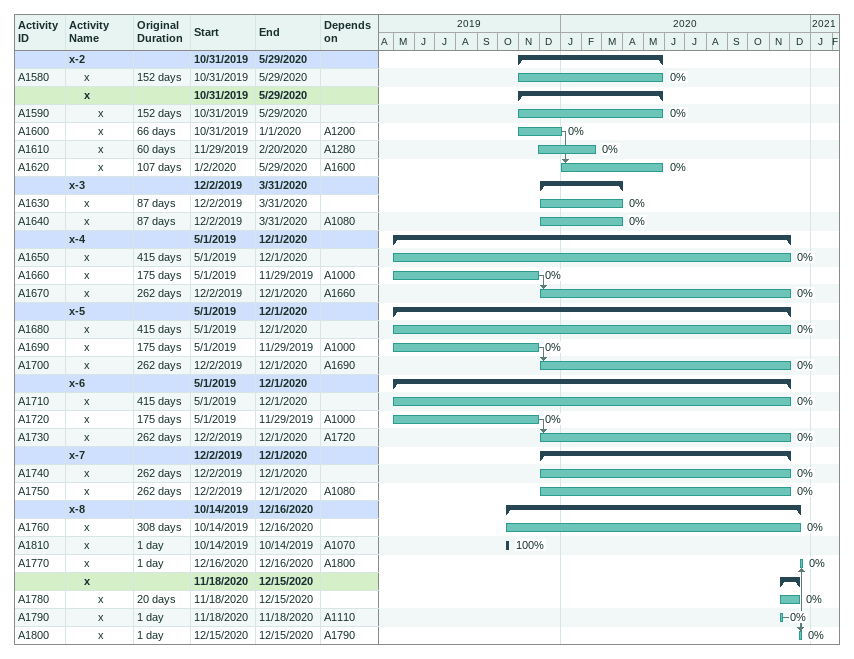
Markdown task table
| ID | Level | Task | Original duration | Start | Finish | Predecessors | % complete |
|---|---|---|---|---|---|---|---|
|  | 1 | **x-2** |  | 2019-10-31 | 2020-05-29 |  |  |
| A1580 | 2 | x | 152d | 2019-10-31 | 2020-05-29 |  | 0 |
|  | 2 | **x** |  | 2019-10-31 | 2020-05-29 |  |  |
| A1590 | 3 | x | 152d | 2019-10-31 | 2020-05-29 |  | 0 |
| A1600 | 3 | x | 66d | 2019-10-31 | 2020-01-01 | A1200 | 0 |
| A1610 | 3 | x | 60d | 2019-11-29 | 2020-02-20 | A1280 | 0 |
| A1620 | 3 | x | 107d | 2020-01-02 | 2020-05-29 | A1600 | 0 |
|  | 1 | **x-3** |  | 2019-12-02 | 2020-03-31 |  |  |
| A1630 | 2 | x | 87d | 2019-12-02 | 2020-03-31 |  | 0 |
| A1640 | 2 | x | 87d | 2019-12-02 | 2020-03-31 | A1080 | 0 |
|  | 1 | **x-4** |  | 2019-05-01 | 2020-12-01 |  |  |
| A1650 | 2 | x | 415d | 2019-05-01 | 2020-12-01 |  | 0 |
| A1660 | 2 | x | 175d | 2019-05-01 | 2019-11-29 | A1000 | 0 |
| A1670 | 2 | x | 262d | 2019-12-02 | 2020-12-01 | A1660 | 0 |
|  | 1 | **x-5** |  | 2019-05-01 | 2020-12-01 |  |  |
| A1680 | 2 | x | 415d | 2019-05-01 | 2020-12-01 |  | 0 |
| A1690 | 2 | x | 175d | 2019-05-01 | 2019-11-29 | A1000 | 0 |
| A1700 | 2 | x | 262d | 2019-12-02 | 2020-12-01 | A1690 | 0 |
|  | 1 | **x-6** |  | 2019-05-01 | 2020-12-01 |  |  |
| A1710 | 2 | x | 415d | 2019-05-01 | 2020-12-01 |  | 0 |
| A1720 | 2 | x | 175d | 2019-05-01 | 2019-11-29 | A1000 | 0 |
| A1730 | 2 | x | 262d | 2019-12-02 | 2020-12-01 | A1720 | 0 |
|  | 1 | **x-7** |  | 2019-12-02 | 2020-12-01 |  |  |
| A1740 | 2 | x | 262d | 2019-12-02 | 2020-12-01 |  | 0 |
| A1750 | 2 | x | 262d | 2019-12-02 | 2020-12-01 | A1080 | 0 |
|  | 1 | **x-8** |  | 2019-10-14 | 2020-12-16 |  |  |
| A1760 | 2 | x | 308d | 2019-10-14 | 2020-12-16 |  | 0 |
| A1810 | 2 | x | 1d | 2019-10-14 | 2019-10-14 | A1070 | 100 |
| A1770 | 2 | x | 1d | 2020-12-16 | 2020-12-16 | A1800 | 0 |
|  | 2 | **x** |  | 2020-11-18 | 2020-12-15 |  |  |
| A1780 | 3 | x | 20d | 2020-11-18 | 2020-12-15 |  | 0 |
| A1790 | 3 | x | 1d | 2020-11-18 | 2020-11-18 | A1110 | 0 |
| A1800 | 3 | x | 1d | 2020-12-15 | 2020-12-15 | A1790 | 0 |
